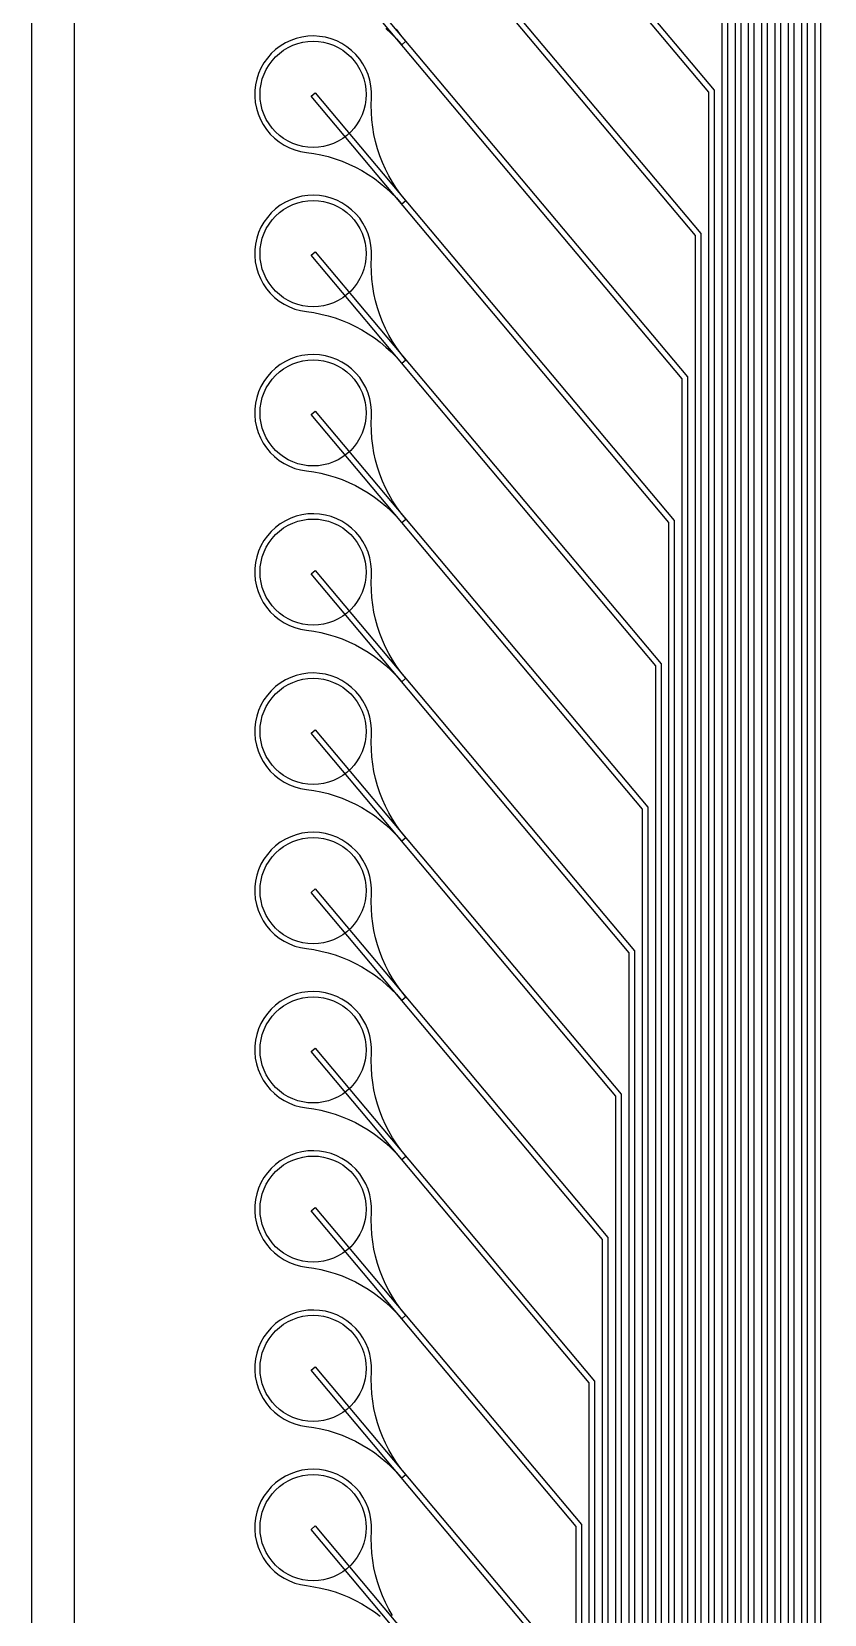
# Model space of a CAD drawing. Header units: metres. Extents: x -1805 to 1655, y -683 to 39617.
# Drawn here: x -1505 to -12, y 32873 to 35855 of the extents above; entities that cross this region are included whole.
import ezdxf

# ---------------------------------------------------------------- set-up
doc = ezdxf.new("R2010")
doc.units = ezdxf.units.M
doc.layers.add('Etching', color=5, linetype='CONTINUOUS')
doc.layers.add('Metal', color=4, linetype='CONTINUOUS')

msp = doc.modelspace()

# ---------------------------------------------------------------- linework, layer by layer
at = {"layer": 'Etching'}
for points in [[(-1505, 32457.8), (-1505, 39616.5), (1505, 39616.5), (1505, 32452)], [(1425, 32386.5), (1425, 39536.5), (-1425, 39536.5), (-1425, 32386.5)]]:
    msp.add_lwpolyline(points, dxfattribs=at)
for points in [[(-891.9, 35681), (-897.7, 35673.1), (-904.3, 35665.8), (-911.6, 35659.2), (-919.4, 35653.4), (-927.9, 35648.3), (-936.7, 35644.1), (-946, 35640.8), (-955.5, 35638.4), (-965.2, 35637), (-975, 35636.5), (-984.8, 35637), (-994.5, 35638.4), (-1004, 35640.8), (-1013.3, 35644.1), (-1022.1, 35648.3), (-1030.6, 35653.4), (-1038.4, 35659.2), (-1045.7, 35665.8), (-1052.3, 35673.1), (-1058.1, 35681), (-1063.2, 35689.4), (-1067.4, 35698.2), (-1070.7, 35707.5), (-1073.1, 35717), (-1074.5, 35726.7), (-1075, 35736.5), (-1074.5, 35746.3), (-1073.1, 35756), (-1070.7, 35765.5), (-1067.4, 35774.8), (-1063.2, 35783.6), (-1058.1, 35792.1), (-1052.3, 35799.9), (-1045.7, 35807.2), (-1038.4, 35813.8), (-1030.6, 35819.7), (-1022.1, 35824.7), (-1013.3, 35828.9), (-1004, 35832.2), (-994.5, 35834.6), (-984.8, 35836), (-975, 35836.5), (-965.2, 35836), (-955.5, 35834.6), (-946, 35832.2), (-936.7, 35828.9), (-927.9, 35824.7), (-919.4, 35819.7), (-911.6, 35813.8), (-904.3, 35807.2), (-897.7, 35799.9), (-891.9, 35792.1), (-886.8, 35783.6), (-882.6, 35774.8), (-879.3, 35765.5), (-876.9, 35756), (-875.5, 35746.3), (-875, 35736.5), (-875.5, 35726.7), (-876.9, 35717), (-879.3, 35707.5), (-882.6, 35698.2), (-886.8, 35689.4), (-891.9, 35681)], [(-891.9, 35381), (-897.7, 35373.1), (-904.3, 35365.8), (-911.6, 35359.2), (-919.4, 35353.4), (-927.9, 35348.3), (-936.7, 35344.1), (-946, 35340.8), (-955.5, 35338.4), (-965.2, 35337), (-975, 35336.5), (-984.8, 35337), (-994.5, 35338.4), (-1004, 35340.8), (-1013.3, 35344.1), (-1022.1, 35348.3), (-1030.6, 35353.4), (-1038.4, 35359.2), (-1045.7, 35365.8), (-1052.3, 35373.1), (-1058.1, 35381), (-1063.2, 35389.4), (-1067.4, 35398.2), (-1070.7, 35407.5), (-1073.1, 35417), (-1074.5, 35426.7), (-1075, 35436.5), (-1074.5, 35446.3), (-1073.1, 35456), (-1070.7, 35465.5), (-1067.4, 35474.8), (-1063.2, 35483.6), (-1058.1, 35492.1), (-1052.3, 35499.9), (-1045.7, 35507.2), (-1038.4, 35513.8), (-1030.6, 35519.7), (-1022.1, 35524.7), (-1013.3, 35528.9), (-1004, 35532.2), (-994.5, 35534.6), (-984.8, 35536), (-975, 35536.5), (-965.2, 35536), (-955.5, 35534.6), (-946, 35532.2), (-936.7, 35528.9), (-927.9, 35524.7), (-919.4, 35519.7), (-911.6, 35513.8), (-904.3, 35507.2), (-897.7, 35499.9), (-891.9, 35492.1), (-886.8, 35483.6), (-882.6, 35474.8), (-879.3, 35465.5), (-876.9, 35456), (-875.5, 35446.3), (-875, 35436.5), (-875.5, 35426.7), (-876.9, 35417), (-879.3, 35407.5), (-882.6, 35398.2), (-886.8, 35389.4), (-891.9, 35381)], [(-891.9, 35081), (-897.7, 35073.1), (-904.3, 35065.8), (-911.6, 35059.2), (-919.4, 35053.4), (-927.9, 35048.3), (-936.7, 35044.1), (-946, 35040.8), (-955.5, 35038.4), (-965.2, 35037), (-975, 35036.5), (-984.8, 35037), (-994.5, 35038.4), (-1004, 35040.8), (-1013.3, 35044.1), (-1022.1, 35048.3), (-1030.6, 35053.4), (-1038.4, 35059.2), (-1045.7, 35065.8), (-1052.3, 35073.1), (-1058.1, 35081), (-1063.2, 35089.4), (-1067.4, 35098.2), (-1070.7, 35107.5), (-1073.1, 35117), (-1074.5, 35126.7), (-1075, 35136.5), (-1074.5, 35146.3), (-1073.1, 35156), (-1070.7, 35165.5), (-1067.4, 35174.8), (-1063.2, 35183.6), (-1058.1, 35192.1), (-1052.3, 35199.9), (-1045.7, 35207.2), (-1038.4, 35213.8), (-1030.6, 35219.7), (-1022.1, 35224.7), (-1013.3, 35228.9), (-1004, 35232.2), (-994.5, 35234.6), (-984.8, 35236), (-975, 35236.5), (-965.2, 35236), (-955.5, 35234.6), (-946, 35232.2), (-936.7, 35228.9), (-927.9, 35224.7), (-919.4, 35219.7), (-911.6, 35213.8), (-904.3, 35207.2), (-897.7, 35199.9), (-891.9, 35192.1), (-886.8, 35183.6), (-882.6, 35174.8), (-879.3, 35165.5), (-876.9, 35156), (-875.5, 35146.3), (-875, 35136.5), (-875.5, 35126.7), (-876.9, 35117), (-879.3, 35107.5), (-882.6, 35098.2), (-886.8, 35089.4), (-891.9, 35081)], [(-891.9, 34781), (-897.7, 34773.1), (-904.3, 34765.8), (-911.6, 34759.2), (-919.4, 34753.4), (-927.9, 34748.3), (-936.7, 34744.1), (-946, 34740.8), (-955.5, 34738.4), (-965.2, 34737), (-975, 34736.5), (-984.8, 34737), (-994.5, 34738.4), (-1004, 34740.8), (-1013.3, 34744.1), (-1022.1, 34748.3), (-1030.6, 34753.4), (-1038.4, 34759.2), (-1045.7, 34765.8), (-1052.3, 34773.1), (-1058.1, 34781), (-1063.2, 34789.4), (-1067.4, 34798.2), (-1070.7, 34807.5), (-1073.1, 34817), (-1074.5, 34826.7), (-1075, 34836.5), (-1074.5, 34846.3), (-1073.1, 34856), (-1070.7, 34865.5), (-1067.4, 34874.8), (-1063.2, 34883.6), (-1058.1, 34892.1), (-1052.3, 34899.9), (-1045.7, 34907.2), (-1038.4, 34913.8), (-1030.6, 34919.7), (-1022.1, 34924.7), (-1013.3, 34928.9), (-1004, 34932.2), (-994.5, 34934.6), (-984.8, 34936), (-975, 34936.5), (-965.2, 34936), (-955.5, 34934.6), (-946, 34932.2), (-936.7, 34928.9), (-927.9, 34924.7), (-919.4, 34919.7), (-911.6, 34913.8), (-904.3, 34907.2), (-897.7, 34899.9), (-891.9, 34892.1), (-886.8, 34883.6), (-882.6, 34874.8), (-879.3, 34865.5), (-876.9, 34856), (-875.5, 34846.3), (-875, 34836.5), (-875.5, 34826.7), (-876.9, 34817), (-879.3, 34807.5), (-882.6, 34798.2), (-886.8, 34789.4), (-891.9, 34781)], [(-891.9, 34481), (-897.7, 34473.1), (-904.3, 34465.8), (-911.6, 34459.2), (-919.4, 34453.4), (-927.9, 34448.3), (-936.7, 34444.1), (-946, 34440.8), (-955.5, 34438.4), (-965.2, 34437), (-975, 34436.5), (-984.8, 34437), (-994.5, 34438.4), (-1004, 34440.8), (-1013.3, 34444.1), (-1022.1, 34448.3), (-1030.6, 34453.4), (-1038.4, 34459.2), (-1045.7, 34465.8), (-1052.3, 34473.1), (-1058.1, 34481), (-1063.2, 34489.4), (-1067.4, 34498.2), (-1070.7, 34507.5), (-1073.1, 34517), (-1074.5, 34526.7), (-1075, 34536.5), (-1074.5, 34546.3), (-1073.1, 34556), (-1070.7, 34565.5), (-1067.4, 34574.8), (-1063.2, 34583.6), (-1058.1, 34592.1), (-1052.3, 34599.9), (-1045.7, 34607.2), (-1038.4, 34613.8), (-1030.6, 34619.7), (-1022.1, 34624.7), (-1013.3, 34628.9), (-1004, 34632.2), (-994.5, 34634.6), (-984.8, 34636), (-975, 34636.5), (-965.2, 34636), (-955.5, 34634.6), (-946, 34632.2), (-936.7, 34628.9), (-927.9, 34624.7), (-919.4, 34619.7), (-911.6, 34613.8), (-904.3, 34607.2), (-897.7, 34599.9), (-891.9, 34592.1), (-886.8, 34583.6), (-882.6, 34574.8), (-879.3, 34565.5), (-876.9, 34556), (-875.5, 34546.3), (-875, 34536.5), (-875.5, 34526.7), (-876.9, 34517), (-879.3, 34507.5), (-882.6, 34498.2), (-886.8, 34489.4), (-891.9, 34481)], [(-897.7, 34173.1), (-904.3, 34165.8), (-911.6, 34159.2), (-919.4, 34153.4), (-927.9, 34148.3), (-936.7, 34144.1), (-946, 34140.8), (-955.5, 34138.4), (-965.2, 34137), (-975, 34136.5), (-984.8, 34137), (-994.5, 34138.4), (-1004, 34140.8), (-1013.3, 34144.1), (-1022.1, 34148.3), (-1030.6, 34153.4), (-1038.4, 34159.2), (-1045.7, 34165.8), (-1052.3, 34173.1), (-1058.1, 34181), (-1063.2, 34189.4), (-1067.4, 34198.2), (-1070.7, 34207.5), (-1073.1, 34217), (-1074.5, 34226.7), (-1075, 34236.5), (-1074.5, 34246.3), (-1073.1, 34256), (-1070.7, 34265.5), (-1067.4, 34274.8), (-1063.2, 34283.6), (-1058.1, 34292.1), (-1052.3, 34299.9), (-1045.7, 34307.2), (-1038.4, 34313.8), (-1030.6, 34319.7), (-1022.1, 34324.7), (-1013.3, 34328.9), (-1004, 34332.2), (-994.5, 34334.6), (-984.8, 34336), (-975, 34336.5), (-965.2, 34336), (-955.5, 34334.6), (-946, 34332.2), (-936.7, 34328.9), (-927.9, 34324.7), (-919.4, 34319.7), (-911.6, 34313.8), (-904.3, 34307.2), (-897.7, 34299.9), (-891.9, 34292.1), (-886.8, 34283.6), (-882.6, 34274.8), (-879.3, 34265.5), (-876.9, 34256), (-875.5, 34246.3), (-875, 34236.5), (-875.5, 34226.7), (-876.9, 34217), (-879.3, 34207.5), (-882.6, 34198.2), (-886.8, 34189.4), (-891.9, 34181), (-897.7, 34173.1)], [(-897.7, 33873.1), (-904.3, 33865.8), (-911.6, 33859.2), (-919.4, 33853.4), (-927.9, 33848.3), (-936.7, 33844.1), (-946, 33840.8), (-955.5, 33838.4), (-965.2, 33837), (-975, 33836.5), (-984.8, 33837), (-994.5, 33838.4), (-1004, 33840.8), (-1013.3, 33844.1), (-1022.1, 33848.3), (-1030.6, 33853.4), (-1038.4, 33859.2), (-1045.7, 33865.8), (-1052.3, 33873.1), (-1058.1, 33881), (-1063.2, 33889.4), (-1067.4, 33898.2), (-1070.7, 33907.5), (-1073.1, 33917), (-1074.5, 33926.7), (-1075, 33936.5), (-1074.5, 33946.3), (-1073.1, 33956), (-1070.7, 33965.5), (-1067.4, 33974.8), (-1063.2, 33983.6), (-1058.1, 33992.1), (-1052.3, 33999.9), (-1045.7, 34007.2), (-1038.4, 34013.8), (-1030.6, 34019.7), (-1022.1, 34024.7), (-1013.3, 34028.9), (-1004, 34032.2), (-994.5, 34034.6), (-984.8, 34036), (-975, 34036.5), (-965.2, 34036), (-955.5, 34034.6), (-946, 34032.2), (-936.7, 34028.9), (-927.9, 34024.7), (-919.4, 34019.7), (-911.6, 34013.8), (-904.3, 34007.2), (-897.7, 33999.9), (-891.9, 33992.1), (-886.8, 33983.6), (-882.6, 33974.8), (-879.3, 33965.5), (-876.9, 33956), (-875.5, 33946.3), (-875, 33936.5), (-875.5, 33926.7), (-876.9, 33917), (-879.3, 33907.5), (-882.6, 33898.2), (-886.8, 33889.4), (-891.9, 33881), (-897.7, 33873.1)], [(-891.9, 33581), (-897.7, 33573.1), (-904.3, 33565.8), (-911.6, 33559.2), (-919.4, 33553.4), (-927.9, 33548.3), (-936.7, 33544.1), (-946, 33540.8), (-955.5, 33538.4), (-965.2, 33537), (-975, 33536.5), (-984.8, 33537), (-994.5, 33538.4), (-1004, 33540.8), (-1013.3, 33544.1), (-1022.1, 33548.3), (-1030.6, 33553.4), (-1038.4, 33559.2), (-1045.7, 33565.8), (-1052.3, 33573.1), (-1058.1, 33581), (-1063.2, 33589.4), (-1067.4, 33598.2), (-1070.7, 33607.5), (-1073.1, 33617), (-1074.5, 33626.7), (-1075, 33636.5), (-1074.5, 33646.3), (-1073.1, 33656), (-1070.7, 33665.5), (-1067.4, 33674.8), (-1063.2, 33683.6), (-1058.1, 33692.1), (-1052.3, 33699.9), (-1045.7, 33707.2), (-1038.4, 33713.8), (-1030.6, 33719.7), (-1022.1, 33724.7), (-1013.3, 33728.9), (-1004, 33732.2), (-994.5, 33734.6), (-984.8, 33736), (-975, 33736.5), (-965.2, 33736), (-955.5, 33734.6), (-946, 33732.2), (-936.7, 33728.9), (-927.9, 33724.7), (-919.4, 33719.7), (-911.6, 33713.8), (-904.3, 33707.2), (-897.7, 33699.9), (-891.9, 33692.1), (-886.8, 33683.6), (-882.6, 33674.8), (-879.3, 33665.5), (-876.9, 33656), (-875.5, 33646.3), (-875, 33636.5), (-875.5, 33626.7), (-876.9, 33617), (-879.3, 33607.5), (-882.6, 33598.2), (-886.8, 33589.4), (-891.9, 33581)], [(-891.9, 33281), (-897.7, 33273.1), (-904.3, 33265.8), (-911.6, 33259.2), (-919.4, 33253.4), (-927.9, 33248.3), (-936.7, 33244.1), (-946, 33240.8), (-955.5, 33238.4), (-965.2, 33237), (-975, 33236.5), (-984.8, 33237), (-994.5, 33238.4), (-1004, 33240.8), (-1013.3, 33244.1), (-1022.1, 33248.3), (-1030.6, 33253.4), (-1038.4, 33259.2), (-1045.7, 33265.8), (-1052.3, 33273.1), (-1058.1, 33281), (-1063.2, 33289.4), (-1067.4, 33298.2), (-1070.7, 33307.5), (-1073.1, 33317), (-1074.5, 33326.7), (-1075, 33336.5), (-1074.5, 33346.3), (-1073.1, 33356), (-1070.7, 33365.5), (-1067.4, 33374.8), (-1063.2, 33383.6), (-1058.1, 33392.1), (-1052.3, 33399.9), (-1045.7, 33407.2), (-1038.4, 33413.8), (-1030.6, 33419.7), (-1022.1, 33424.7), (-1013.3, 33428.9), (-1004, 33432.2), (-994.5, 33434.6), (-984.8, 33436), (-975, 33436.5), (-965.2, 33436), (-955.5, 33434.6), (-946, 33432.2), (-936.7, 33428.9), (-927.9, 33424.7), (-919.4, 33419.7), (-911.6, 33413.8), (-904.3, 33407.2), (-897.7, 33399.9), (-891.9, 33392.1), (-886.8, 33383.6), (-882.6, 33374.8), (-879.3, 33365.5), (-876.9, 33356), (-875.5, 33346.3), (-875, 33336.5), (-875.5, 33326.7), (-876.9, 33317), (-879.3, 33307.5), (-882.6, 33298.2), (-886.8, 33289.4), (-891.9, 33281)], [(-891.9, 32981), (-897.7, 32973.1), (-904.3, 32965.8), (-911.6, 32959.2), (-919.4, 32953.4), (-927.9, 32948.3), (-936.7, 32944.1), (-946, 32940.8), (-955.5, 32938.4), (-965.2, 32937), (-975, 32936.5), (-984.8, 32937), (-994.5, 32938.4), (-1004, 32940.8), (-1013.3, 32944.1), (-1022.1, 32948.3), (-1030.6, 32953.4), (-1038.4, 32959.2), (-1045.7, 32965.8), (-1052.3, 32973.1), (-1058.1, 32981), (-1063.2, 32989.4), (-1067.4, 32998.2), (-1070.7, 33007.5), (-1073.1, 33017), (-1074.5, 33026.7), (-1075, 33036.5), (-1074.5, 33046.3), (-1073.1, 33056), (-1070.7, 33065.5), (-1067.4, 33074.8), (-1063.2, 33083.6), (-1058.1, 33092.1), (-1052.3, 33099.9), (-1045.7, 33107.2), (-1038.4, 33113.8), (-1030.6, 33119.7), (-1022.1, 33124.7), (-1013.3, 33128.9), (-1004, 33132.2), (-994.5, 33134.6), (-984.8, 33136), (-975, 33136.5), (-965.2, 33136), (-955.5, 33134.6), (-946, 33132.2), (-936.7, 33128.9), (-927.9, 33124.7), (-919.4, 33119.7), (-911.6, 33113.8), (-904.3, 33107.2), (-897.7, 33099.9), (-891.9, 33092.1), (-886.8, 33083.6), (-882.6, 33074.8), (-879.3, 33065.5), (-876.9, 33056), (-875.5, 33046.3), (-875, 33036.5), (-875.5, 33026.7), (-876.9, 33017), (-879.3, 33007.5), (-882.6, 32998.2), (-886.8, 32989.4), (-891.9, 32981)]]:
    msp.add_lwpolyline(points, close=True, dxfattribs=at)
at = {"layer": 'Metal'}
for points in [[(-30, 9148.7), (-30, 9349.7), (-30, 11349.7), (-30, 37902.5), (-978.8, 39033.3), (-971.2, 39039.7), (-20, 37906.2), (-20, 11349.7), (-28, 9349.7), (-28, 9148.7)], [(-54, 9149.7), (-54, 9350.7), (-55, 11350.7), (-55, 37632.3), (-978.8, 38733.3), (-971.2, 38739.7), (-45, 37636), (-45, 11350.7), (-52, 9350.7), (-52, 9149.7)], [(-78, 9151.3), (-78, 9352.3), (-80, 11352.3), (-80, 37362.1), (-978.8, 38433.3), (-971.2, 38439.7), (-70, 37365.7), (-70, 11352.3), (-76, 9352.3), (-76, 9151.3)], [(-102, 9153.5), (-102, 9354.5), (-105, 11354.5), (-105, 37091.9), (-978.8, 38133.3), (-971.2, 38139.7), (-95, 37095.5), (-95, 11354.5), (-100, 9354.5), (-100, 9153.5)], [(-126, 9156.3), (-126, 9357.3), (-130, 11357.3), (-130, 36821.7), (-978.8, 37833.3), (-971.2, 37839.7), (-120, 36825.3), (-120, 11357.3), (-124, 9357.3), (-124, 9156.3)], [(-150, 9159.6), (-150, 9360.6), (-155, 11360.6), (-155, 36551.5), (-978.8, 37533.3), (-971.2, 37539.7), (-145, 36555.1), (-145, 11360.6), (-148, 9360.6), (-148, 9159.6)], [(-174, 9163.5), (-174, 9364.5), (-180, 11364.5), (-180, 36281.3), (-978.8, 37233.3), (-971.2, 37239.7), (-170, 36284.9), (-170, 11364.5), (-172, 9364.5), (-172, 9163.5)], [(-198, 9168), (-198, 9369), (-205, 11369), (-205, 36011.1), (-978.8, 36933.3), (-971.2, 36939.7), (-195, 36014.7), (-195, 11369), (-196, 9369), (-196, 9168)], [(-222, 9173), (-222, 9374), (-230, 11374), (-230, 35740.9), (-978.8, 36633.3), (-971.2, 36639.7), (-220, 35744.5), (-220, 11374), (-220, 9374), (-220, 9173)], [(-246, 9178.5), (-246, 9379.5), (-255, 11379.5), (-255, 35470.7), (-978.8, 36333.3), (-971.2, 36339.7), (-245, 35474.3), (-245, 11379.5), (-244, 9379.5), (-244, 9178.5)], [(-270, 9184.6), (-270, 9385.6), (-280, 11385.6), (-280, 35200.5), (-978.8, 36033.3), (-971.2, 36039.7), (-270, 35204.1), (-270, 11385.6), (-268, 9385.6), (-268, 9184.6)], [(-800.7, 35536.5), (-801.3, 35537.3), (-810, 35548.1), (-818, 35559.4), (-825.6, 35571.1), (-832.5, 35583.1), (-838.8, 35595.4), (-844.4, 35608.1), (-849.4, 35621), (-853.8, 35634.2), (-857.5, 35647.6), (-860.5, 35661.1), (-862.8, 35674.8), (-864.5, 35688.5), (-865.4, 35702.4), (-865.6, 35716.2), (-865.2, 35730.1), (-865.1, 35741.2), (-866.1, 35752.3), (-868.3, 35763.2), (-871.5, 35773.9), (-875.8, 35784.1), (-881.2, 35793.9), (-887.4, 35803.1), (-894.6, 35811.6), (-902.6, 35819.3), (-911.3, 35826.2), (-920.7, 35832.2), (-930.7, 35837.2), (-941.1, 35841.1), (-951.8, 35844), (-962.8, 35845.8), (-973.9, 35846.5), (-985, 35846.1), (-996, 35844.5), (-1006.8, 35841.8), (-1017.3, 35838.1), (-1027.3, 35833.3), (-1036.8, 35827.5), (-1045.7, 35820.8), (-1053.9, 35813.2), (-1061.2, 35804.8), (-1067.7, 35795.8), (-1073.2, 35786.1), (-1077.7, 35776), (-1081.1, 35765.4), (-1083.5, 35754.5), (-1084.8, 35743.5), (-1084.9, 35732.3), (-1083.9, 35721.2), (-1081.8, 35710.3), (-1078.6, 35699.7), (-1074.4, 35689.4), (-1069.1, 35679.6), (-1062.9, 35670.4), (-1055.8, 35661.8), (-1047.8, 35654.1), (-1039.1, 35647.1), (-1029.7, 35641.1), (-1019.8, 35636.1), (-1009.5, 35632), (-998.7, 35629.1), (-987.8, 35627.2), (-974, 35625.3), (-960.4, 35622.7), (-947, 35619.3), (-933.7, 35615.3), (-920.6, 35610.7), (-907.8, 35605.3), (-895.3, 35599.4), (-883.1, 35592.8), (-871.2, 35585.6), (-859.7, 35577.8), (-848.7, 35569.5), (-838, 35560.6), (-827.8, 35551.2), (-818.2, 35541.3), (-809, 35530.9), (-808.3, 35530.1), (-800.7, 35536.5)], [(-294, 9191.3), (-294, 9392.3), (-305, 11392.3), (-305, 34930.3), (-978.8, 35733.3), (-971.2, 35739.7), (-295, 34933.9), (-295, 11392.3), (-292, 9392.3), (-292, 9191.3)], [(-800.7, 35236.5), (-801.3, 35237.3), (-810, 35248.1), (-818, 35259.4), (-825.6, 35271.1), (-832.5, 35283.1), (-838.8, 35295.4), (-844.4, 35308.1), (-849.4, 35321), (-853.8, 35334.2), (-857.5, 35347.6), (-860.5, 35361.1), (-862.8, 35374.8), (-864.5, 35388.5), (-865.4, 35402.4), (-865.6, 35416.2), (-865.2, 35430.1), (-865.1, 35441.2), (-866.1, 35452.3), (-868.3, 35463.2), (-871.5, 35473.9), (-875.8, 35484.1), (-881.2, 35493.9), (-887.4, 35503.1), (-894.6, 35511.6), (-902.6, 35519.3), (-911.3, 35526.2), (-920.7, 35532.2), (-930.7, 35537.2), (-941.1, 35541.1), (-951.8, 35544), (-962.8, 35545.8), (-973.9, 35546.5), (-985, 35546.1), (-996, 35544.5), (-1006.8, 35541.8), (-1017.3, 35538.1), (-1027.3, 35533.3), (-1036.8, 35527.5), (-1045.7, 35520.8), (-1053.9, 35513.2), (-1061.2, 35504.8), (-1067.7, 35495.8), (-1073.2, 35486.1), (-1077.7, 35476), (-1081.1, 35465.4), (-1083.5, 35454.5), (-1084.8, 35443.5), (-1084.9, 35432.3), (-1083.9, 35421.2), (-1081.8, 35410.3), (-1078.6, 35399.7), (-1074.4, 35389.4), (-1069.1, 35379.6), (-1062.9, 35370.4), (-1055.8, 35361.8), (-1047.8, 35354.1), (-1039.1, 35347.1), (-1029.7, 35341.1), (-1019.8, 35336.1), (-1009.5, 35332), (-998.7, 35329.1), (-987.8, 35327.2), (-974, 35325.3), (-960.4, 35322.7), (-947, 35319.3), (-933.7, 35315.3), (-920.6, 35310.7), (-907.8, 35305.3), (-895.3, 35299.4), (-883.1, 35292.8), (-871.2, 35285.6), (-859.7, 35277.8), (-848.7, 35269.5), (-838, 35260.6), (-827.8, 35251.2), (-818.2, 35241.3), (-809, 35230.9), (-808.3, 35230.1), (-800.7, 35236.5)], [(-318, 9198.5), (-318, 9399.5), (-330, 11399.5), (-330, 34660), (-978.8, 35433.3), (-971.2, 35439.7), (-320, 34663.7), (-320, 11399.5), (-316, 9399.5), (-316, 9198.5)], [(-800.7, 34936.5), (-801.3, 34937.3), (-810, 34948.1), (-818, 34959.4), (-825.6, 34971.1), (-832.5, 34983.1), (-838.8, 34995.4), (-844.4, 35008.1), (-849.4, 35021), (-853.8, 35034.2), (-857.5, 35047.6), (-860.5, 35061.1), (-862.8, 35074.8), (-864.5, 35088.5), (-865.4, 35102.4), (-865.6, 35116.2), (-865.2, 35130.1), (-865.1, 35141.2), (-866.1, 35152.3), (-868.3, 35163.2), (-871.5, 35173.9), (-875.8, 35184.1), (-881.2, 35193.9), (-887.4, 35203.1), (-894.6, 35211.6), (-902.6, 35219.3), (-911.3, 35226.2), (-920.7, 35232.2), (-930.7, 35237.2), (-941.1, 35241.1), (-951.8, 35244), (-962.8, 35245.8), (-973.9, 35246.5), (-985, 35246.1), (-996, 35244.5), (-1006.8, 35241.8), (-1017.3, 35238.1), (-1027.3, 35233.3), (-1036.8, 35227.5), (-1045.7, 35220.8), (-1053.9, 35213.2), (-1061.2, 35204.8), (-1067.7, 35195.8), (-1073.2, 35186.1), (-1077.7, 35176), (-1081.1, 35165.4), (-1083.5, 35154.5), (-1084.8, 35143.5), (-1084.9, 35132.3), (-1083.9, 35121.2), (-1081.8, 35110.3), (-1078.6, 35099.7), (-1074.4, 35089.4), (-1069.1, 35079.6), (-1062.9, 35070.4), (-1055.8, 35061.8), (-1047.8, 35054.1), (-1039.1, 35047.1), (-1029.7, 35041.1), (-1019.8, 35036.1), (-1009.5, 35032), (-998.7, 35029.1), (-987.8, 35027.2), (-974, 35025.3), (-960.4, 35022.7), (-947, 35019.3), (-933.7, 35015.3), (-920.6, 35010.7), (-907.8, 35005.3), (-895.3, 34999.4), (-883.1, 34992.8), (-871.2, 34985.6), (-859.7, 34977.8), (-848.7, 34969.5), (-838, 34960.6), (-827.8, 34951.2), (-818.2, 34941.3), (-809, 34930.9), (-808.3, 34930.1), (-800.7, 34936.5)], [(-342, 9206.2), (-342, 9407.2), (-355, 11407.2), (-355, 34389.8), (-978.8, 35133.3), (-971.2, 35139.7), (-345, 34393.5), (-345, 11407.2), (-340, 9407.2), (-340, 9206.2)], [(-800.7, 34636.5), (-801.3, 34637.3), (-810, 34648.1), (-818, 34659.4), (-825.6, 34671.1), (-832.5, 34683.1), (-838.8, 34695.4), (-844.4, 34708.1), (-849.4, 34721), (-853.8, 34734.2), (-857.5, 34747.6), (-860.5, 34761.1), (-862.8, 34774.8), (-864.5, 34788.5), (-865.4, 34802.4), (-865.6, 34816.2), (-865.2, 34830.1), (-865.1, 34841.2), (-866.1, 34852.3), (-868.3, 34863.2), (-871.5, 34873.9), (-875.8, 34884.1), (-881.2, 34893.9), (-887.4, 34903.1), (-894.6, 34911.6), (-902.6, 34919.3), (-911.3, 34926.2), (-920.7, 34932.2), (-930.7, 34937.2), (-941.1, 34941.1), (-951.8, 34944), (-962.8, 34945.8), (-973.9, 34946.5), (-985, 34946.1), (-996, 34944.5), (-1006.8, 34941.8), (-1017.3, 34938.1), (-1027.3, 34933.3), (-1036.8, 34927.5), (-1045.7, 34920.8), (-1053.9, 34913.2), (-1061.2, 34904.8), (-1067.7, 34895.8), (-1073.2, 34886.1), (-1077.7, 34876), (-1081.1, 34865.4), (-1083.5, 34854.5), (-1084.8, 34843.5), (-1084.9, 34832.3), (-1083.9, 34821.2), (-1081.8, 34810.3), (-1078.6, 34799.7), (-1074.4, 34789.4), (-1069.1, 34779.6), (-1062.9, 34770.4), (-1055.8, 34761.8), (-1047.8, 34754.1), (-1039.1, 34747.1), (-1029.7, 34741.1), (-1019.8, 34736.1), (-1009.5, 34732), (-998.7, 34729.1), (-987.8, 34727.2), (-974, 34725.3), (-960.4, 34722.7), (-947, 34719.3), (-933.7, 34715.3), (-920.6, 34710.7), (-907.8, 34705.3), (-895.3, 34699.4), (-883.1, 34692.8), (-871.2, 34685.6), (-859.7, 34677.8), (-848.7, 34669.5), (-838, 34660.6), (-827.8, 34651.2), (-818.2, 34641.3), (-809, 34630.9), (-808.3, 34630.1), (-800.7, 34636.5)], [(-366, 9214.4), (-366, 9415.4), (-380, 11415.4), (-380, 34119.6), (-978.8, 34833.3), (-971.2, 34839.7), (-370, 34123.3), (-370, 11415.5), (-364, 9415.4), (-364, 9214.4)], [(-800.7, 34336.5), (-801.3, 34337.3), (-810, 34348.1), (-818, 34359.4), (-825.6, 34371.1), (-832.5, 34383.1), (-838.8, 34395.4), (-844.4, 34408.1), (-849.4, 34421), (-853.8, 34434.2), (-857.5, 34447.6), (-860.5, 34461.1), (-862.8, 34474.8), (-864.5, 34488.5), (-865.4, 34502.4), (-865.6, 34516.2), (-865.2, 34530.1), (-865.1, 34541.2), (-866.1, 34552.3), (-868.3, 34563.2), (-871.5, 34573.9), (-875.8, 34584.1), (-881.2, 34593.9), (-887.4, 34603.1), (-894.6, 34611.6), (-902.6, 34619.3), (-911.3, 34626.2), (-920.7, 34632.2), (-930.7, 34637.2), (-941.1, 34641.1), (-951.8, 34644), (-962.8, 34645.8), (-973.9, 34646.5), (-985, 34646.1), (-996, 34644.5), (-1006.8, 34641.8), (-1017.3, 34638.1), (-1027.3, 34633.3), (-1036.8, 34627.5), (-1045.7, 34620.8), (-1053.9, 34613.2), (-1061.2, 34604.8), (-1067.7, 34595.8), (-1073.2, 34586.1), (-1077.7, 34576), (-1081.1, 34565.4), (-1083.5, 34554.5), (-1084.8, 34543.5), (-1084.9, 34532.3), (-1083.9, 34521.2), (-1081.8, 34510.3), (-1078.6, 34499.7), (-1074.4, 34489.4), (-1069.1, 34479.6), (-1062.9, 34470.4), (-1055.8, 34461.8), (-1047.8, 34454.1), (-1039.1, 34447.1), (-1029.7, 34441.1), (-1019.8, 34436.1), (-1009.5, 34432), (-998.7, 34429.1), (-987.8, 34427.2), (-974, 34425.3), (-960.4, 34422.7), (-947, 34419.3), (-933.7, 34415.3), (-920.6, 34410.7), (-907.8, 34405.3), (-895.3, 34399.4), (-883.1, 34392.8), (-871.2, 34385.6), (-859.7, 34377.8), (-848.7, 34369.5), (-838, 34360.6), (-827.8, 34351.2), (-818.2, 34341.3), (-809, 34330.9), (-808.3, 34330.1), (-800.7, 34336.5)], [(-390, 9223.2), (-390, 9424.2), (-405, 11424.2), (-405, 33849.4), (-978.8, 34533.3), (-971.2, 34539.7), (-395, 33853.1), (-395, 11424.2), (-388, 9424.2), (-388, 9223.2)], [(-800.7, 34036.5), (-801.3, 34037.3), (-810, 34048.1), (-818, 34059.4), (-825.6, 34071.1), (-832.5, 34083.1), (-838.8, 34095.4), (-844.4, 34108.1), (-849.4, 34121), (-853.8, 34134.2), (-857.5, 34147.6), (-860.5, 34161.1), (-862.8, 34174.8), (-864.5, 34188.5), (-865.4, 34202.4), (-865.6, 34216.2), (-865.2, 34230.1), (-865.1, 34241.2), (-866.1, 34252.3), (-868.3, 34263.2), (-871.5, 34273.9), (-875.8, 34284.1), (-881.2, 34293.9), (-887.4, 34303.1), (-894.6, 34311.6), (-902.6, 34319.3), (-911.3, 34326.2), (-920.7, 34332.2), (-930.7, 34337.2), (-941.1, 34341.1), (-951.8, 34344), (-962.8, 34345.8), (-973.9, 34346.5), (-985, 34346.1), (-996, 34344.5), (-1006.8, 34341.8), (-1017.3, 34338.1), (-1027.3, 34333.3), (-1036.8, 34327.5), (-1045.7, 34320.8), (-1053.9, 34313.2), (-1061.2, 34304.8), (-1067.7, 34295.8), (-1073.2, 34286.1), (-1077.7, 34276), (-1081.1, 34265.4), (-1083.5, 34254.5), (-1084.8, 34243.5), (-1084.9, 34232.3), (-1083.9, 34221.2), (-1081.8, 34210.3), (-1078.6, 34199.7), (-1074.4, 34189.4), (-1069.1, 34179.6), (-1062.9, 34170.4), (-1055.8, 34161.8), (-1047.8, 34154.1), (-1039.1, 34147.1), (-1029.7, 34141.1), (-1019.8, 34136.1), (-1009.5, 34132), (-998.7, 34129.1), (-987.8, 34127.2), (-974, 34125.3), (-960.4, 34122.7), (-947, 34119.3), (-933.7, 34115.3), (-920.6, 34110.7), (-907.8, 34105.3), (-895.3, 34099.4), (-883.1, 34092.8), (-871.2, 34085.6), (-859.7, 34077.8), (-848.7, 34069.5), (-838, 34060.6), (-827.8, 34051.2), (-818.2, 34041.3), (-809, 34030.9), (-808.3, 34030.1), (-800.7, 34036.5)], [(-414, 9232.5), (-414, 9433.5), (-430, 11433.5), (-430, 33579.2), (-978.8, 34233.3), (-971.2, 34239.7), (-420, 33582.9), (-420, 11433.6), (-412, 9433.5), (-412, 9232.5)], [(-800.7, 33736.5), (-801.3, 33737.3), (-810, 33748.1), (-818, 33759.4), (-825.6, 33771.1), (-832.5, 33783.1), (-838.8, 33795.4), (-844.4, 33808.1), (-849.4, 33821), (-853.8, 33834.2), (-857.5, 33847.6), (-860.5, 33861.1), (-862.8, 33874.8), (-864.5, 33888.5), (-865.4, 33902.4), (-865.6, 33916.2), (-865.2, 33930.1), (-865.1, 33941.2), (-866.1, 33952.3), (-868.3, 33963.2), (-871.5, 33973.9), (-875.8, 33984.1), (-881.2, 33993.9), (-887.4, 34003.1), (-894.6, 34011.6), (-902.6, 34019.3), (-911.3, 34026.2), (-920.7, 34032.2), (-930.7, 34037.2), (-941.1, 34041.1), (-951.8, 34044), (-962.8, 34045.8), (-973.9, 34046.5), (-985, 34046.1), (-996, 34044.5), (-1006.8, 34041.8), (-1017.3, 34038.1), (-1027.3, 34033.3), (-1036.8, 34027.5), (-1045.7, 34020.8), (-1053.9, 34013.2), (-1061.2, 34004.8), (-1067.7, 33995.8), (-1073.2, 33986.1), (-1077.7, 33976), (-1081.1, 33965.4), (-1083.5, 33954.5), (-1084.8, 33943.5), (-1084.9, 33932.3), (-1083.9, 33921.2), (-1081.8, 33910.3), (-1078.6, 33899.7), (-1074.4, 33889.4), (-1069.1, 33879.6), (-1062.9, 33870.4), (-1055.8, 33861.8), (-1047.8, 33854.1), (-1039.1, 33847.1), (-1029.7, 33841.1), (-1019.8, 33836.1), (-1009.5, 33832), (-998.7, 33829.1), (-987.8, 33827.2), (-974, 33825.3), (-960.4, 33822.7), (-947, 33819.3), (-933.7, 33815.3), (-920.6, 33810.7), (-907.8, 33805.3), (-895.3, 33799.4), (-883.1, 33792.8), (-871.2, 33785.6), (-859.7, 33777.8), (-848.7, 33769.5), (-838, 33760.6), (-827.8, 33751.2), (-818.2, 33741.3), (-809, 33730.9), (-808.3, 33730.1), (-800.7, 33736.5)], [(-438, 9242.4), (-438, 9443.4), (-455, 11443.4), (-455, 33309), (-978.8, 33933.3), (-971.2, 33939.7), (-445, 33312.7), (-445, 11443.4), (-436, 9443.4), (-436, 9242.4)], [(-800.7, 33436.5), (-801.3, 33437.3), (-810, 33448.1), (-818, 33459.4), (-825.6, 33471.1), (-832.5, 33483.1), (-838.8, 33495.4), (-844.4, 33508.1), (-849.4, 33521), (-853.8, 33534.2), (-857.5, 33547.6), (-860.5, 33561.1), (-862.8, 33574.8), (-864.5, 33588.5), (-865.4, 33602.4), (-865.6, 33616.2), (-865.2, 33630.1), (-865.1, 33641.2), (-866.1, 33652.3), (-868.3, 33663.2), (-871.5, 33673.9), (-875.8, 33684.1), (-881.2, 33693.9), (-887.4, 33703.1), (-894.6, 33711.6), (-902.6, 33719.3), (-911.3, 33726.2), (-920.7, 33732.2), (-930.7, 33737.2), (-941.1, 33741.1), (-951.8, 33744), (-962.8, 33745.8), (-973.9, 33746.5), (-985, 33746.1), (-996, 33744.5), (-1006.8, 33741.8), (-1017.3, 33738.1), (-1027.3, 33733.3), (-1036.8, 33727.5), (-1045.7, 33720.8), (-1053.9, 33713.2), (-1061.2, 33704.8), (-1067.7, 33695.8), (-1073.2, 33686.1), (-1077.7, 33676), (-1081.1, 33665.4), (-1083.5, 33654.5), (-1084.8, 33643.5), (-1084.9, 33632.3), (-1083.9, 33621.2), (-1081.8, 33610.3), (-1078.6, 33599.7), (-1074.4, 33589.4), (-1069.1, 33579.6), (-1062.9, 33570.4), (-1055.8, 33561.8), (-1047.8, 33554.1), (-1039.1, 33547.1), (-1029.7, 33541.1), (-1019.8, 33536.1), (-1009.5, 33532), (-998.7, 33529.1), (-987.8, 33527.2), (-974, 33525.3), (-960.4, 33522.7), (-947, 33519.3), (-933.7, 33515.3), (-920.6, 33510.7), (-907.8, 33505.3), (-895.3, 33499.4), (-883.1, 33492.8), (-871.2, 33485.6), (-859.7, 33477.8), (-848.7, 33469.5), (-838, 33460.6), (-827.8, 33451.2), (-818.2, 33441.3), (-809, 33430.9), (-808.3, 33430.1), (-800.7, 33436.5)], [(-462, 9252.7), (-462, 9453.7), (-480, 11453.7), (-480, 33038.8), (-978.8, 33633.3), (-971.2, 33639.7), (-470, 33042.5), (-470, 11453.8), (-460, 9453.7), (-460, 9252.7)], [(-800.7, 33136.5), (-801.3, 33137.3), (-810, 33148.1), (-818, 33159.4), (-825.6, 33171.1), (-832.5, 33183.1), (-838.8, 33195.4), (-844.4, 33208.1), (-849.4, 33221), (-853.8, 33234.2), (-857.5, 33247.6), (-860.5, 33261.1), (-862.8, 33274.8), (-864.5, 33288.5), (-865.4, 33302.4), (-865.6, 33316.2), (-865.2, 33330.1), (-865.1, 33341.2), (-866.1, 33352.3), (-868.3, 33363.2), (-871.5, 33373.9), (-875.8, 33384.1), (-881.2, 33393.9), (-887.4, 33403.1), (-894.6, 33411.6), (-902.6, 33419.3), (-911.3, 33426.2), (-920.7, 33432.2), (-930.7, 33437.2), (-941.1, 33441.1), (-951.8, 33444), (-962.8, 33445.8), (-973.9, 33446.5), (-985, 33446.1), (-996, 33444.5), (-1006.8, 33441.8), (-1017.3, 33438.1), (-1027.3, 33433.3), (-1036.8, 33427.5), (-1045.7, 33420.8), (-1053.9, 33413.2), (-1061.2, 33404.8), (-1067.7, 33395.8), (-1073.2, 33386.1), (-1077.7, 33376), (-1081.1, 33365.4), (-1083.5, 33354.5), (-1084.8, 33343.5), (-1084.9, 33332.3), (-1083.9, 33321.2), (-1081.8, 33310.3), (-1078.6, 33299.7), (-1074.4, 33289.4), (-1069.1, 33279.6), (-1062.9, 33270.4), (-1055.8, 33261.8), (-1047.8, 33254.1), (-1039.1, 33247.1), (-1029.7, 33241.1), (-1019.8, 33236.1), (-1009.5, 33232), (-998.7, 33229.1), (-987.8, 33227.2), (-974, 33225.3), (-960.4, 33222.7), (-947, 33219.3), (-933.7, 33215.3), (-920.6, 33210.7), (-907.8, 33205.3), (-895.3, 33199.4), (-883.1, 33192.8), (-871.2, 33185.6), (-859.7, 33177.8), (-848.7, 33169.5), (-838, 33160.6), (-827.8, 33151.2), (-818.2, 33141.3), (-809, 33130.9), (-808.3, 33130.1), (-800.7, 33136.5)], [(-486, 9263.6), (-486, 9464.6), (-505, 11464.6), (-505, 32768.6), (-978.8, 33333.3), (-971.2, 33339.7), (-495, 32772.2), (-495, 11464.6), (-484, 9464.6), (-484, 9263.6)], [(-510, 9275), (-510, 9476), (-530, 11476), (-530, 32498.4), (-978.8, 33033.3), (-971.2, 33039.7), (-520, 32502), (-520, 11476.1), (-508, 9476), (-508, 9275)]]:
    msp.add_lwpolyline(points, close=True, dxfattribs=at)
for points in [[(-838, 35860.6), (-827.8, 35851.2), (-818.2, 35841.3), (-809, 35830.9), (-808.3, 35830.1), (-800.7, 35836.5), (-800.7, 35836.5), (-801.3, 35837.3), (-810, 35848.1), (-818, 35859.4)], [(-825.6, 32871.1), (-832.5, 32883.1), (-838.8, 32895.4), (-844.4, 32908.1), (-849.4, 32921), (-853.8, 32934.2), (-857.5, 32947.6), (-860.5, 32961.1), (-862.8, 32974.8), (-864.5, 32988.5), (-865.4, 33002.4), (-865.6, 33016.2), (-865.2, 33030.1), (-865.1, 33041.2), (-866.1, 33052.3), (-868.3, 33063.2), (-871.5, 33073.9), (-875.8, 33084.1), (-881.2, 33093.9), (-887.4, 33103.1), (-894.6, 33111.6), (-902.6, 33119.3), (-911.3, 33126.2), (-920.7, 33132.2), (-930.7, 33137.2), (-941.1, 33141.1), (-951.8, 33144), (-962.8, 33145.8), (-973.9, 33146.5), (-985, 33146.1), (-996, 33144.5), (-1006.8, 33141.8), (-1017.3, 33138.1), (-1027.3, 33133.3), (-1036.8, 33127.5), (-1045.7, 33120.8), (-1053.9, 33113.2), (-1061.2, 33104.8), (-1067.7, 33095.8), (-1073.2, 33086.1), (-1077.7, 33076), (-1081.1, 33065.4), (-1083.5, 33054.5), (-1084.8, 33043.5), (-1084.9, 33032.3), (-1083.9, 33021.2), (-1081.8, 33010.3), (-1078.6, 32999.7), (-1074.4, 32989.4), (-1069.1, 32979.6), (-1062.9, 32970.4), (-1055.8, 32961.8), (-1047.8, 32954.1), (-1039.1, 32947.1), (-1029.7, 32941.1), (-1019.8, 32936.1), (-1009.5, 32932), (-998.7, 32929.1), (-987.8, 32927.2), (-974, 32925.3), (-960.4, 32922.7), (-947, 32919.3), (-933.7, 32915.3), (-920.6, 32910.7), (-907.8, 32905.3), (-895.3, 32899.4), (-883.1, 32892.8), (-871.2, 32885.6), (-859.7, 32877.8), (-848.7, 32869.5)]]:
    msp.add_lwpolyline(points, dxfattribs=at)

doc.saveas('drawing.dxf')
